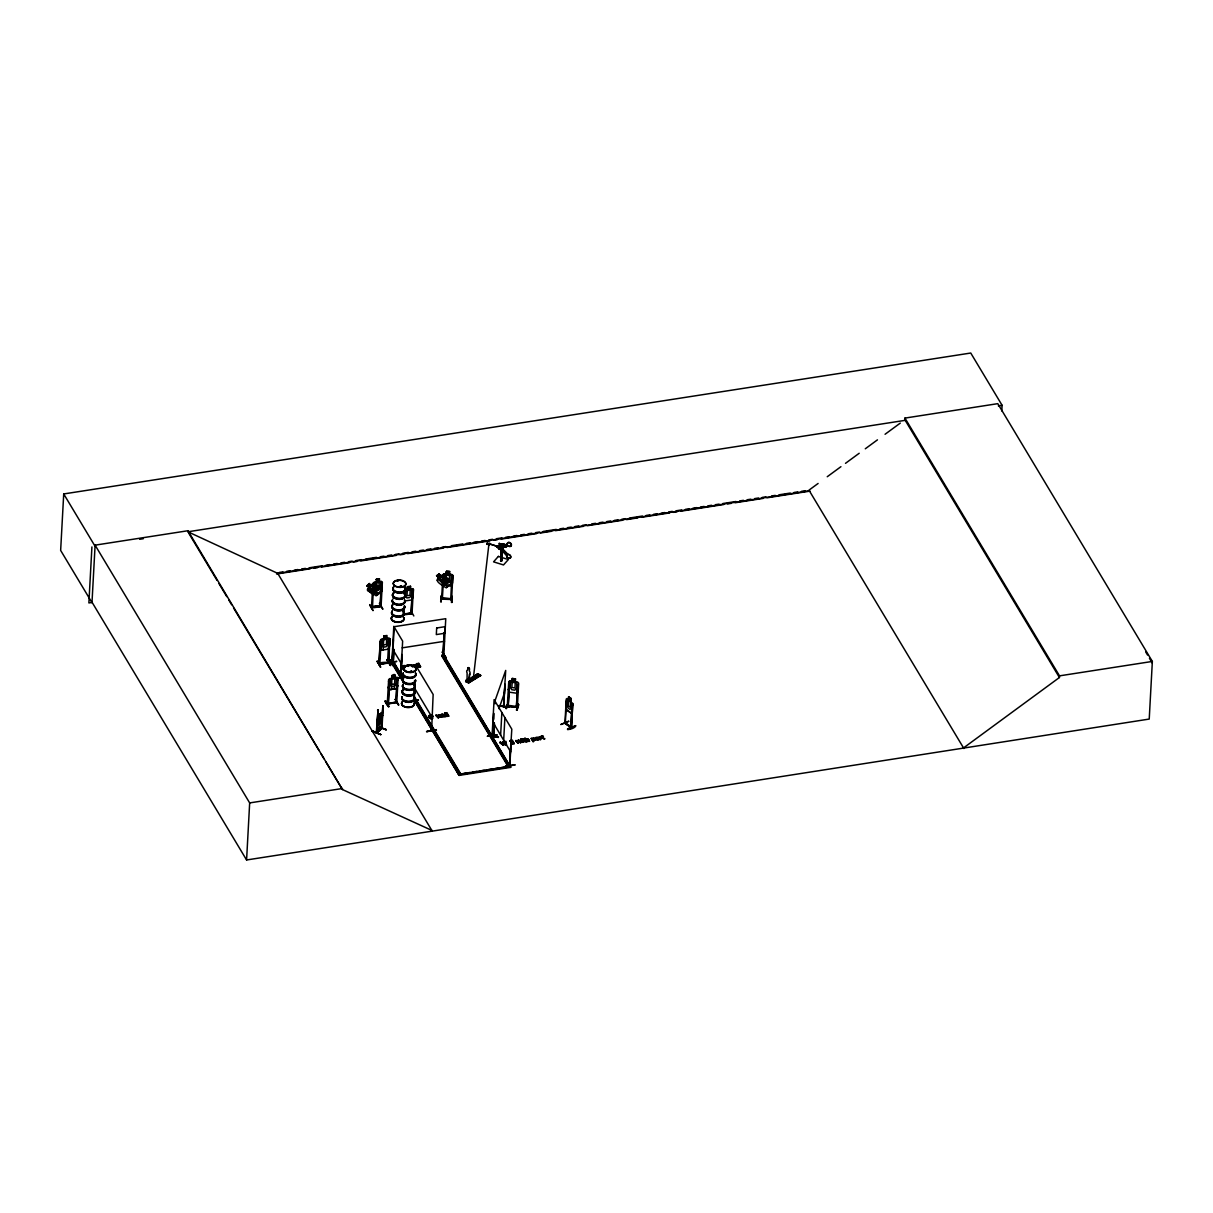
<?xml version="1.0" encoding="UTF-8"?>
<svg xmlns="http://www.w3.org/2000/svg" width="1213" height="1213" viewBox="0 0 1213 1213"><rect width="100%" height="100%" fill="white"/><g stroke="black" fill="none" stroke-linecap="round" stroke-linejoin="round"><path stroke-width="1.5" d="M500.757 548.564L506.155 546.199L498.968 549.155L499.271 543.394L502.789 545.062L501.788 560.906L500.833 561.058L501.151 548.564M468.779 681.297L469.628 674.17L468.885 681.236L467.066 680.387L467.111 672.942A2.274 1.456 58.8 0 1 467.627 670.167L467.869 667.847M501.576 547.412L506.124 546.79L499.877 544.849L499.908 543.591L499.953 547.184M496.966 547.245L499.225 547.942L496.966 547.245L497.148 545.805L499.422 546.517L499.407 548.049M499.225 547.942L499.422 546.517L497.148 545.805M1001.786 410.934L1002.09 405.294L970.749 353.028L63.713 493.949L60.65 550.414L91.991 602.679L95.099 545.153L187.954 530.733L342.46 789.557L432.04 830.496M91.915 546.942L88.883 602.937L92.143 602.421M809.329 490.765L277.701 573.355L187.894 531.779L187.954 530.733M277.337 572.748L432.268 831.132L246.588 859.972L249.666 802.915L95.099 545.153M369.738 605.044L372.967 610.473M380.245 587.941L374.529 583.605L372.907 583.62L371.436 607.91C369.813 606.182 379.017 608.153 380.776 606.212M373.013 583.635L372.512 591.065L373.377 593.733L380.837 592.596L373.346 593.673M372.376 606.985L372.482 607.789L373.528 584.984L372.649 585.121L373.528 584.984M376.288 579.359L376.273 582.27L374.635 583.438L374.362 588.623L375.833 590.61L378.79 590.155L380.503 587.683L380.776 582.498L379.244 581.815L379.472 578.874L376.288 579.359L379.472 578.874M380.73 734.562C354.257 723.342 398.395 742.159 372.088 730.726M379.426 603.558L382.702 609.108M382.838 609.032L379.517 603.119M381.367 583.999L380.169 606.636L381.261 583.802L382.247 583.862L381.261 583.802M377.228 661.176L380.609 667.165L377.198 661.191M371.663 607.91C385.582 606.591 382.717 604.195 371.527 607.106M380.185 641.707L381.17 641.753L380.185 641.707L378.85 664.299L388.494 662.768M389.98 638.751L388.585 663.011L378.972 664.497L380.427 640.176L381.488 639.024L388.918 637.947L389.98 638.751L389.585 646.211L388.342 649.152L380.852 650.244L380.063 647.697M380.579 640.267L380.852 650.244M379.927 664.133L379.972 663.314M376.318 732.713L378.016 709.772L377.137 732.546C374.847 730.878 379.275 733.122 381.564 728.225M379.881 664.421L381.049 641.571M379.866 664.39C375.575 661.176 399.577 662.434 379.896 663.572M378.016 709.772L376.546 732.94L382.004 728.331L383.141 705.754L381.488 721.417L378.82 725.829L378.32 719.188L379.366 714.669L381.14 713.138L379.26 714.639C380.927 716.049 375.681 722.16 378.001 718.49L382.717 715.382M383.687 638.751L383.808 635.915L387.008 635.491L386.75 638.372L388.296 639.054L388.008 644.239L386.295 646.711L383.338 647.166L381.883 645.195L382.156 640.009L383.793 638.826M383.202 649.956L383.808 635.915M381.049 713.108L380.927 716.064L381.761 716.231M382.838 705.632L381.064 728.679L381.549 727.967M383.141 705.754L381.534 728.725M386.947 659.629L390.768 665.497M387.144 662.92L396.818 661.373L387.129 663.375M388.751 640.343L389.737 640.388L388.751 640.343L387.538 663.132L388.448 661.964M389.616 640.191L388.433 663.026M388.266 702.843L387.144 703.843L396.545 702.282M394.922 677.885L396.454 678.552L396.181 683.738L394.468 686.224L391.526 686.694L390.07 684.739L390.343 679.538L391.981 678.355L388.63 679.735L387.265 704.04L395.741 701.887M379.229 727.224L386.174 729.438M388.296 703.919L389.449 681.297L388.463 681.236L389.343 681.1L388.357 703.282M390.434 660.251L393.346 665.967L390.01 660.372L393.891 665.421M388.918 706.239C384.642 704.571 383.642 694.503 388.812 706.648M403.58 682.783L392.026 663.511L393.376 640.024M393.952 649.546L393.315 663.086L392.299 663.238L394.195 626.696L445.762 618.691L443.837 655.263L442.988 655.369L444.14 632.549L445.126 632.61L444.14 632.549M391.875 678.279L391.996 675.444C397.591 671.805 392.769 679.78 397.045 677.385L398.137 678.249L396.742 702.585L396.772 701.736M391.374 689.484L392.087 675.52M393.831 649.349L393.164 663.132C391.693 662.45 393.239 663.647 393.255 662.025M401.609 676.066L393.952 662.51L392.072 662.814L403.626 682.07M394.331 688.999L395.044 675.05M397.151 680.068L395.969 702.706L397.045 679.871L398.031 679.932L397.045 679.871M403.747 607.395L403.398 615.188L403.868 607.577M398.622 705.071L395.18 699.173L398.622 704.692M404.49 669.273L403.914 667.802L404.49 669.273L400.715 668.318L402.761 665.876C402.519 667.893 405.521 667.954 403.717 667.484M391.92 662.904L393.785 626.348L402.64 641.131L400.684 677.461L401.746 654.595M402.079 654.55L401.018 677.415L401.139 676.52M400.715 668.318L402.125 665.982M402.352 666.923L403.034 668.06L402.352 666.923L401.321 668.333M403.686 667.954L402.761 665.876M403.216 668.378L400.745 667.847M407.477 586.834L407.325 589.624L405.688 590.792L405.4 595.977L406.871 597.948L409.827 597.493L411.541 595.022L411.814 589.836L410.282 589.154L410.51 586.213L407.341 586.698L407.189 589.488M404.626 667.15L403.823 665.573L405.112 666.619M403.823 669.379L403.247 667.908M404.323 667.393L403.884 668.272M405.097 667.089L404.581 665.452M410.388 589.048L410.54 586.273M410.934 610.761L413.83 615.961M411.177 613.126L412.162 613.763L410.964 613.733L412.284 591.14L413.284 591.186L412.284 591.14M412.405 591.322L411.131 613.96M413.36 589.533L412.041 613.566M404.384 601.026L411.874 599.935L413.072 596.932L413.481 589.473L412.405 588.669L405.021 589.821L404.065 590.989L405.097 589.958M412.117 665.224L412.496 667.029M415.346 667.18L416.499 666.786L415.923 665.452C409.236 665.876 419.88 663.496 416.62 667.135M413.603 665.922L413.406 665.073M414.194 687.741L414.588 680.478M414.209 693.669L414.907 680.978M414.255 699.067L414.74 690M416.484 664.072L417.166 663.496L418.97 667.029L416.484 664.072L418.97 667.029M416.756 667.377L416.468 666.362L415.604 666.771M418.091 663.814L418.758 663.253L420.577 666.771L418.091 663.814L420.577 666.771M418.318 667.135L416.514 663.602M419.925 666.877L418.121 663.344M436.392 730.287L426.567 731.606L436.255 729.665M431.373 716.701C435.694 719.9 427.613 719.218 428.644 715.913A1.547 0.864 3.1 0 1 429.159 715.534C431.858 713.744 431.601 718.612 431.798 716.095M431.585 729.908C429.599 730.969 432.025 728.012 431.601 730.787L433.147 694.488L415.437 664.936M432.783 716.549L431.98 714.957L433.253 716.474M440.683 601.739L441.138 596.023L441.168 601.36M441.198 601.83L441.092 596.083M438.181 717.808L435.922 715.291L438.181 717.808L438.727 715.412L441.244 717.323L438.697 715.882C436.619 712.835 442.396 719.734 440.274 714.609L441.244 717.323M441.471 598.843C444.762 599.283 439.682 596.887 442.336 599.161L443.685 576.357L442.154 576.888L442.912 579.769L438.803 579.314L442.942 580.602C442.245 585.758 446.733 584.651 443.958 580.693L448.294 581.194L443.973 579.875L442.745 576.493L443.685 576.357M438.166 714.942L438.257 717.247L436.589 715.185M436.392 730.378L436.24 729.589M507.186 764.994L441.699 655.793L443.624 654.793L510.673 767.374L459.121 775.395L415.134 702.054M446.445 571.308C454.648 572.703 443.67 568.806 446.293 574.083L444.019 573.885C436.089 578.965 434.087 580.148 443.276 586.091M446.566 571.353L446.399 574.189L442.881 574.932L441.623 599.146L451.645 599.51M444.261 632.746L443.003 655.096M440.637 716.883L440.274 714.609M510.673 767.374L443.579 655.505L443.837 654.171M443.822 715.048C435.846 712.486 453.404 715.988 442.396 716.762C449.614 714.169 437.408 718.869 444.079 714.836L444.231 715.609M449.796 571.459L449.523 574.386L451.16 575.417L450.872 580.602L449.083 582.725L445.944 582.528L444.398 580.193L444.565 574.977L452.04 583.468L446.217 587.714L443.215 586.167M445.671 657.37L442.275 651.851L445.732 657.401M451.843 576.857L452.767 576.918L451.843 576.857L450.705 599.707C453.465 597.615 448.643 600.026 451.509 599.48M444.655 713.456L445.323 712.88L447.127 716.413L444.655 713.456L447.127 716.413M444.928 716.762L443.139 715.882M451.964 596.326L451.979 602.497L452.009 596.705M452.828 575.462L451.57 599.753M446.248 713.214L446.93 712.638L448.734 716.17L446.248 713.214L448.734 716.17M446.49 716.519L444.671 712.986M448.082 716.261L446.278 712.744M458.469 774.319L510.021 766.298M459.121 775.395L414.209 699.734M467.505 680.523L467.096 679.523L465.868 680.266L466.004 681.585L478.453 674.292M467.308 679.629L466.035 681.16L468.203 682.297L469.674 680.872L468.582 682.934L480.697 675.58L477.937 673.715L466.141 681.691M466.717 681.524L466.914 679.811M468.051 680.159L467.157 680.645L467.096 679.523M467.611 681.873L467.702 680.341M469.537 674.216A2.274 1.456 58.8 0 0 469.34 671.077L469.522 668.727M469.628 681.858L469.476 680.766M473.57 676.369L476.133 677.9L473.57 676.369L488.869 544.485C490.34 540.119 489.718 547.23 488.869 544.485M498.391 737.368L488.43 735.624M498.422 556.449L508.368 559.542L503.516 564.94L493.555 561.846L498.422 556.327M499.756 546.472L499.908 543.591M500.833 561.058L501.485 549.11M501.788 560.906L502.106 548.412M502.789 545.062L502 547.821A1.986 1.501 42 0 1 499.801 548.883M492.463 735.882L493.691 713.289L493.706 719.233M492.493 735.821L492.842 735.533M492.812 736.427L493.509 722.857M503.228 544.576L501.181 543.94L503.911 543.818L503.122 546.578L499.604 549.353M494.04 722.812L493.282 736.397L493.949 735.139M495.071 703.783L495.268 700.022L505.7 670.425L503.486 707.179M503.804 545.82L503.911 543.818M494.388 722.872L493.888 735.851M494.449 724.176L493.858 735.957M497.087 735.078L487.262 736.306L496.921 734.729M499.786 742.265L503.577 745.343L499.756 742.735L500.484 742.159L502.94 744.903L500.484 742.159M500.635 735.139L501.864 712.547M503.547 707.3L504.957 684.162L503.698 706.754M506.412 744.433L505.624 745.025L503.228 741.734L502.516 742.311L506.412 744.433L505.942 741.31M503.228 741.734L505.624 745.025M503.683 740.218L504.896 717.626M508.247 703.131L506.397 708.21M508.444 705.329L507.307 706.042L508.763 681.751L509.869 680.902L517.557 681.979L518.664 683.131L517.345 707.406M507.474 705.769L507.398 704.98M509.581 683.359L508.171 706.193L509.581 683.359L508.687 683.237M508.975 706.952L498.922 705.845M510.097 740.976L510.764 740.415L512.568 743.948L510.097 740.976L512.568 743.948M509.475 765.054L511.098 742.341L509.885 764.918M509.551 764.978L511.81 729.165L494.1 699.613L492.069 736.003L492.842 735.836M509.96 764.978L509.885 764.038M511.704 740.734L512.371 740.157L514.176 743.69L511.704 740.734L514.176 743.69M511.931 744.039L510.127 740.506M513.539 743.796L511.719 740.264M517.557 684.678L516.42 707.346L517.557 684.678L518.451 684.814M516.45 710.105L518.345 704.071L516.586 710.06M517.936 743.114L515.661 740.597L517.936 743.114L518.558 742.538L515.661 740.597M514.873 764.736L505.23 766.267L515.07 765.039M518.527 743.008L518.467 740.703L521.014 742.159L520.392 742.72L518.451 740.157L518.012 742.553L516.344 740.491M517.921 740.248L520.377 742.189L520.665 739.809L520.999 742.629M518.451 740.157L520.392 742.72M521.499 738.869C520.18 740.415 522.09 737.671 523.197 742.295L521.256 739.733L523.197 742.295M520.968 739.839L520.756 738.975M522.545 742.386L521.256 739.733M526.017 741.37C524.698 741.643 522.712 742.311 523.152 738.747C523.137 740.855 526.397 738.702 523.531 739.369M523.5 739.839L523.152 738.747M524.713 739.187L523.698 740.142M524.653 738.717L525.32 738.156C525.426 740.825 529.095 737.61 529.505 741.31L528.853 741.416C528.838 738.853 524.38 739.278 527.124 741.674L524.653 738.717L525.957 739.733M526.002 741.84L525.82 741.037M526.154 740.036L527.716 739.248L528.853 741.416M526.487 741.78L524.683 738.247M527.124 741.674L526.169 739.566M529.505 741.31L528.186 738.944L525.987 739.263M531.279 738.641L534.781 738.262L535.282 739.915L534.22 740.627L533.204 740.142L535.206 739.642L534.524 738.565L531.279 738.641L533.083 741.643L533.204 740.142M532.249 739.081C535.797 737.17 533.887 743.417 532.28 738.611C535.327 736.594 534.63 742.583 532.28 738.611M533.083 741.643L531.309 738.171M544.682 738.929C544.94 741.022 540.892 733.926 540.301 739.627C535.721 736.7 543.469 736.837 539.846 737.201M539.815 737.671L539.649 736.867M540.937 739.536L540.028 737.504M540.301 739.627L538.997 736.973M541.013 737.14L541.847 735.836C541.817 737.944 545.092 735.791 542.226 736.473M541.574 736.564L541.21 737.519L541.134 736.64M541.544 737.034L541.195 735.942M542.196 736.943L541.847 735.836M542.378 737.246L543.409 736.291M561.134 724.388L568.563 721.204M566.456 700.553L565.334 723.175L571.763 727.694L564.879 723.297M565.501 723.676C567.563 723.13 563.59 721.583 565.667 722.903M570.686 701.053L570.838 698.279L568.594 696.793L567.093 705.071L568.048 708.058L570.065 709.469L571.262 708.013L570.671 698.354M575.538 725.617C575.584 729.817 557.252 731.606 575.584 725.692M571.672 727.648L570.792 727.406L572.02 704.783L572.9 705.087L572.02 704.783M572.293 704.677L570.792 727.466M572.779 703.555L571.459 727.845L572.779 703.555L567.047 698.506L566.228 699.052L564.94 723.342L571.247 727.785M432.268 831.132L1149.227 719.066L1152.35 661.434L997.783 403.656L904.943 418.091L904.853 419.728L1059.419 677.506L963.531 747.921M1059.419 677.506L1059.51 675.853L904.943 418.091M429.963 717.96L432.01 717.914L430.054 717.687M441.138 601.709L441.653 595.644M444.019 573.946L451.812 574.431L452.828 575.523M449.644 574.295L452.949 575.493L452.54 582.953L451.236 585.636L443.367 585.151L442.487 582.255L443.473 585L451.175 585.485L452.434 582.862M450.766 598.6L442.396 598.085M451.403 602.467L451.918 596.296M436.544 575.796L439.03 573.916L441.289 576.099L443.276 575.978L447.491 579.935L448.067 582.543L445.762 584.226L442.715 583.438L438.484 579.48L438.97 577.858L436.559 575.735L438.818 577.858M439.03 573.976L441.274 576.236L442.927 575.023M397.53 580.618L398.304 580.815M400.836 586.758L400.881 585.985M400.972 586.546L400.123 586.304M401.442 586.758L401.412 585.834L401.291 586.789M407.583 666.331L408.175 665.725M408.144 665.998L408.463 666.392M410.419 671.411L410.889 671.638M411.283 671.305L410.358 671.486L411.055 671.941M412.026 671.911L411.45 671.032M411.359 671.987L411.844 671.183M497.103 546.259L489.476 543.864L497.178 546.381M488.46 735.245L498.498 736.716M498.376 737.428L488.414 735.715M539.179 738.672L539.042 739.096A1.607 0.895 3.1 0 1 538.345 739.521C534.599 735.503 539.497 742.963 535.509 738.247A1.622 0.91 3.1 0 1 536.222 737.822C541.301 737.671 534.827 740.734 536.95 737.701M466.99 680.205L467.369 680.114M467.369 680.584L468.006 680.008M381.549 726.132L377.273 729.68L381.549 726.132L382.307 722.842M369.222 587.441L368.752 589.139L372.755 592.171L375.651 592.323L377.85 590.185L377.319 587.729L373.316 584.681L371.421 585.288L369.283 583.529L366.917 585.834L369.101 587.517M393.361 662.253L392.178 662.207L393.361 662.465M444.003 655.202L442.912 655.141M444.049 654.353L442.866 654.338L443.791 654.156M410.964 613.733L412.086 612.747L403.489 614.081M509.854 680.963L508.854 681.858M508.338 689.257L509.217 692.168L516.95 693.26L518.254 690.591L516.874 693.154M512.113 681.221L510.506 682.085L510.218 687.271L511.75 689.727L514.828 690.167L516.602 688.165L516.874 682.98L515.282 681.827L515.57 678.901L512.25 678.507L512.098 681.281L512.265 678.446L515.434 679.037M505.851 708.559L508.277 702.661L506.397 708.695M508.338 705.314L507.61 704.98M508.505 705.375L517.39 706.588M516.253 706.663C520.984 706.391 508.869 707.755 507.459 705.83M518.861 704.601L517.011 710.181L518.436 704.495M506.822 555.22L500.332 548.61L506.625 555.584A2.274 1.713 42 0 0 508.687 558.344A2.274 1.713 42 0 0 510.643 556.57A2.274 1.713 42 0 0 507.898 554.432L501.287 547.745L507.792 554.356M498.952 708.68L504.472 693.017M566.335 709.741L565.91 706.466L566.335 709.741L571.399 713.305L572.293 711.061M388.372 687.21L389.176 689.742L396.499 688.65L397.697 685.648M396.499 688.65L397.743 685.709M380.837 592.596C383.824 590.473 381.018 579.329 382.368 582.255L381.079 606.485M432.101 717.687L430.585 718.551L429.796 716.928L432.768 717.96L430.251 718.384L430.266 716.974M377.137 661.57L380.548 667.059M390.465 659.933L393.891 665.892M384.976 701.235L388.372 706.739M369.692 604.62L373.028 610.594M397.273 580.906L397.591 581.057M400.851 586.47L401.791 586.273M401.639 586.622L400.351 586.061M474.92 677.627L473.813 677.036M380.655 734.562L372.042 731.121M388.66 662.131L387.811 662.298M387.281 703.009L388.039 702.858M396.787 701.766L395.756 701.66L396.833 701.478M403.565 614.324L410.995 613.141M412.193 612.944L411.192 612.853M371.557 606.834L380.821 605.393L380.912 606.257M402.382 666.437L401.336 667.863L403.065 667.59M376.318 731.864L381.398 728.209M500.757 544.425L500.059 545.198L502.106 545.82M499.483 546.638L500.62 546.972M499.316 547.488L498.422 547.033M500.408 546.745L501.257 548.155L500.408 546.745L507.368 543.955A2.274 1.713 42 0 1 509.657 542.545A2.274 1.713 42 0 1 511.355 545.456A2.274 1.713 42 0 1 508.49 545.85L501.378 548.018M507.413 544.212L507.246 544.091A2.274 1.713 42 0 1 509.521 542.681A2.274 1.713 42 0 1 511.234 545.592A2.274 1.713 42 0 1 508.353 545.986L501.257 548.155M397.076 677.445L389.722 678.643L388.63 679.735M376.136 582.134L373.983 582.467L371.421 585.166M374.059 582.619L367.494 589.093L367.509 590.413L376.121 595.689C385.34 590.761 380.655 587.213 374.574 583.498M430.873 717.126L430.266 716.11L429.781 717.004M366.963 585.894L369.283 583.529M367.6 589.109L369.252 587.501L367.069 585.803M376.106 595.583L381.488 590.231M492.16 735.169L492.508 735.882M500.211 548.746L501.287 547.745M539.997 737.974L541.21 737.519M378.32 709.878L377.531 710.181M380.837 716.034L382.656 715.473M381.094 728.103L376.758 732.03M386.159 729.908L379.502 726.921M474.996 677.415L473.616 677.461M818.108 483.456L808.965 490.158L963.895 748.527M827.236 476.739L840.927 466.687M845.491 463.336L859.198 453.268M865.278 448.795L877.454 439.849M885.065 434.269L900.289 423.094M436.71 575.796L439.015 574.113M438.97 577.919L437.256 580.451M446.202 587.608L451.903 583.377L450.539 580.724M444.625 715.746L443.17 715.412M377.379 589.23L378.122 588.805L374.013 588.396L373.043 585.06L373.013 588.517L369.101 588.912L373.028 589.336C372.421 594.582 376.591 592.566 373.998 589.2L377.364 589.473M414.042 666.513L415.892 665.922L413.997 666.634M469.446 669.03L468.643 667.65M480.666 675.58L477.937 673.912L465.656 681.418L467.884 682.434M465.944 681.57L478.438 674.17L466.444 681.827M480.03 675.11L467.687 682.479L480.515 675.247L468.536 682.934M468.021 682.646L480.515 675.065M451.539 598.904L441.456 598.252M385.385 701.129L388.888 706.709M570.838 698.279L568.594 696.793M571.399 713.305L566.395 709.681M565.652 723.145L571.338 726.936M567.684 729.483L575.614 726.087L567.745 729.392M517.193 707.422L507.489 706.057M501.833 547.973L506.155 546.199L504.062 545.547L502 547.821A1.986 1.501 42 0 0 499.65 545.714A1.986 1.501 42 0 0 499.013 548.215M413.375 665.543L415.983 665.331L417.408 667.271M468.021 667.605L468.961 667.741M544.713 738.459L542.924 738.505L541.756 736.882M507.656 554.493L507.898 554.432A2.274 1.713 42 0 1 510.764 556.433A2.274 1.713 42 0 1 508.808 558.192A2.274 1.713 42 0 1 506.746 555.448M416.104 665.755L414.603 666.362L416.074 666.225M525.805 741.507L524.228 741.416L523.076 739.778M391.92 679.295L394.877 678.81M391.647 684.481L394.589 683.996M396.393 688.499L389.085 689.848L388.221 687.18M446.141 657.704L442.351 652.23M395.938 701.599L396.787 702.312M387.478 704.025L396.803 702.509M413.603 700.705L418.455 699.931L415.028 700.614M426.597 731.575L436.24 730.029M509.9 764.645L509.93 764.706M404.111 676.475L396.029 678.203L402.564 677.324M402.549 677.263L396.12 678.34M139.616 539.285L143.331 538.708M187.894 531.779L905.216 420.335M998.36 405.87L1002.09 405.294M279.217 572.46L282.963 571.884M286.708 571.293L290.453 570.716M294.183 570.14L297.928 569.549M301.673 568.973L305.418 568.397M309.163 567.805L322.264 565.774M326.009 565.197L329.754 564.606M333.499 564.03L337.244 563.454M340.989 562.862L344.735 562.286M348.48 561.695L352.225 561.119M355.97 560.542L361.58 559.663M365.325 559.087L376.561 557.343M380.306 556.752L384.036 556.176M387.781 555.599L391.526 555.008M395.271 554.432L399.016 553.856M402.761 553.264L408.372 552.4M412.117 551.809L415.862 551.233M419.607 550.657L423.352 550.065M427.097 549.489L430.842 548.898M434.588 548.321L438.333 547.745M442.078 547.154L445.823 546.578M451.433 545.698L462.669 543.955M466.414 543.379L470.159 542.802M473.889 542.211L477.634 541.635M481.379 541.059L485.124 540.467M488.869 539.891L492.614 539.3M496.36 538.724L501.97 537.859M505.715 537.268L509.46 536.692M513.205 536.101L516.95 535.524M520.695 534.948L524.441 534.357M528.186 533.781L531.931 533.204M535.676 532.613L539.406 532.037M543.151 531.461L556.267 529.414M560.012 528.838L563.742 528.261M567.487 527.67L571.232 527.094M574.977 526.518L578.722 525.926M582.467 525.35L586.213 524.759M591.823 523.895L595.568 523.319M599.313 522.727L603.058 522.151M606.803 521.56L610.548 520.984M614.294 520.407L618.039 519.816M621.784 519.24L625.529 518.664M629.259 518.072L642.374 516.041M646.12 515.464L649.85 514.873M653.595 514.297L657.34 513.721M661.085 513.129L664.83 512.553M668.575 511.962L672.32 511.386M676.066 510.809L681.676 509.93M685.421 509.354L689.166 508.763M692.911 508.186L696.656 507.61M700.401 507.019L704.147 506.443M707.892 505.866L711.637 505.275M715.382 504.699L719.112 504.123M722.857 503.531L735.973 501.5M739.703 500.924L743.448 500.332M747.193 499.756L750.938 499.165M754.683 498.588L758.428 498.012M762.173 497.421L765.919 496.845M771.529 495.965L775.274 495.389M779.019 494.813L790.254 493.069M793.999 492.478L797.745 491.902M801.49 491.326L805.235 490.734M276.549 574.007L310.24 568.776M313.985 568.184L317.73 567.608M321.475 567.032L349.541 562.665M353.286 562.089L357.031 561.498M360.777 560.922L396.333 555.387M400.078 554.811L403.823 554.235M407.568 553.644L443.124 548.124M446.869 547.548L489.931 540.846M493.661 540.27L497.406 539.694M501.151 539.103L536.722 533.584M540.452 533.007L551.688 531.264M555.433 530.672L583.514 526.321M587.259 525.729L622.815 520.21M626.56 519.619L637.795 517.875M641.525 517.299L669.606 512.932M673.351 512.356L677.097 511.78M680.842 511.189L723.888 504.502M727.633 503.926L731.378 503.334M735.123 502.758L763.189 498.391M766.934 497.815L809.981 491.129M500.499 560.512L501.454 560.361M403.444 614.9L412.056 613.778M383.748 639.751L386.704 639.296L386.416 644.482L383.46 644.952M402.185 647.848L444.534 641.283M392.026 663.511L393.907 663.223M441.699 655.793L443.579 655.505M403.793 666.043L404.551 665.922M413.633 665.452L415.877 665.391M438.803 717.247L435.922 715.291M445.596 716.186L444.807 716.049M505.26 741.886L506.397 744.903M520.741 739.46L521.726 739.248M1059.51 675.853L1152.35 661.434M249.666 802.915L342.521 788.495M463.988 773.454L469.522 772.59M473.191 772.029L476.876 771.453M480.56 770.877L484.245 770.3M487.929 769.739L491.614 769.163M495.298 768.587L508.186 766.586M459.151 774.682L510.703 766.677M506.155 546.199L501.075 545.941M401.063 585.773L400.517 586.546M392.39 663.223L392.345 662.419M498.937 705.526L508.99 706.952M498.907 705.996L508.975 707.285M431.343 717.171L432.071 718.157M568.852 721.341L560.785 724.555M429.766 717.399L428.629 716.383A1.547 0.864 3.1 0 1 429.144 716.004L431.707 716.352M386.962 660.008L390.389 665.543M395.286 699.552L398.531 705.162M372.346 606.743L372.421 607.758M379.275 727.072L386.204 729.786M537.996 737.853L539.103 738.899M466.808 679.871L467.657 679.917M412.45 588.73L413.406 589.594M367.584 590.291L373.331 594.688M438.712 714.851L440.653 716.413M401.7 586.455L400.608 586.334M403.823 665.573L404.657 666.68M386.886 659.629L390.343 665.194M533.174 740.612L533.735 741.537M492.872 722.205L510.597 751.757M441.744 655.096L508.186 765.888M445.565 716.656L444.352 714.821L441.562 714.472M444.079 714.836L441.759 715.306M392.557 648.94L401.412 663.708M414.209 687.528L431.934 717.08M393.952 662.51L403.58 678.567M414.164 696.232L460.379 773.318M414.133 696.944L460.349 774.015M188.864 533.402L217.051 580.421M219.007 583.665L226.77 596.629M228.726 599.874L231.638 604.741M233.578 607.986L319.125 750.65M321.066 753.895L323.992 758.747M325.933 761.991L342.46 789.557M63.713 493.949L95.054 546.214M92.021 602.209L246.588 859.972M379.351 581.709L381.413 581.391L373.983 582.467M1145.663 651.851L1147.559 655.05M1149.439 658.265L1152.259 663.071M499.271 543.394L499.877 544.849M508.474 689.211L509.324 692.032M520.028 739.915L520.407 741.719M376.94 727.315L377.379 729.71M505.275 741.416L505.7 744.494L503.152 742.28L503.577 745.343M502.531 741.84L502.94 744.903M438.697 715.882L438.788 717.717M536.753 737.731A1.622 0.91 3.1 0 1 537.814 737.883M404.187 594.021A6.383 3.563 3.1 0 1 399.335 599.404A6.383 3.563 3.1 0 1 393.164 594.052M404.278 593.642A6.474 3.624 3.1 0 1 402.974 598.434A6.474 3.624 3.1 0 1 394.255 597.812A6.474 3.624 3.1 0 1 394.043 592.899M404.657 600.162A6.399 3.578 3.1 0 1 399.047 604.696A6.399 3.578 3.1 0 1 392.345 600.192M404.626 599.768A6.338 3.548 3.1 0 1 399.077 604.256A6.338 3.548 3.1 0 1 392.406 599.783M392.936 598.919A6.338 3.548 3.1 0 1 393.846 598.191M404.611 587.41A6.474 3.624 3.1 0 1 399.699 592.869A6.474 3.624 3.1 0 1 393.452 587.426M404.232 592.99A6.368 3.563 3.1 0 1 399.395 598.358A6.368 3.563 3.1 0 1 393.239 593.005M404.505 587.805A6.368 3.563 3.1 0 1 399.668 593.172A6.368 3.563 3.1 0 1 393.512 587.82M404.293 593.324A6.474 3.624 3.1 0 1 403.004 598.115A6.474 3.624 3.1 0 1 394.286 597.493A6.474 3.624 3.1 0 1 394.058 592.581M404.626 587.092A6.474 3.624 3.1 0 1 399.714 592.551A6.474 3.624 3.1 0 1 393.467 587.107M404.581 586.758A6.383 3.563 3.1 0 1 399.729 592.126A6.383 3.563 3.1 0 1 393.558 586.774M403.216 611.792A6.383 3.563 3.1 0 1 398.38 617.174A6.383 3.563 3.1 0 1 392.208 611.807M403.307 611.413A6.474 3.624 3.1 0 1 398.395 616.856A6.474 3.624 3.1 0 1 392.148 611.428M403.686 617.872A6.399 3.578 3.1 0 1 396.424 622.284A6.399 3.578 3.1 0 1 392.83 616.28M403.656 617.523A6.338 3.548 3.1 0 1 397.273 621.981A6.338 3.548 3.1 0 1 391.981 616.689M404.581 600.693A6.338 3.548 3.1 0 1 399.016 605.181A6.338 3.548 3.1 0 1 392.36 600.708M402.959 616.795A6.399 3.578 3.1 0 1 401.685 621.526A6.399 3.578 3.1 0 1 393.073 620.904A6.399 3.578 3.1 0 1 392.845 616.068M404.642 600.374A6.399 3.578 3.1 0 1 399.047 604.893A6.399 3.578 3.1 0 1 392.33 600.39M404.399 606.045A6.474 3.624 3.1 0 1 397.894 610.594A6.474 3.624 3.1 0 1 392.481 605.196M403.262 610.746A6.368 3.563 3.1 0 1 398.425 616.113A6.368 3.563 3.1 0 1 392.269 610.776M404.611 607.349A6.368 3.563 3.1 0 1 397.06 610.806A6.368 3.563 3.1 0 1 392.557 605.575M403.338 611.079A6.474 3.624 3.1 0 1 398.425 616.538A6.474 3.624 3.1 0 1 392.163 611.109M404.414 605.727A6.474 3.624 3.1 0 1 397.909 610.275A6.474 3.624 3.1 0 1 392.496 604.878M404.687 606.303A6.383 3.563 3.1 0 1 397.106 609.775A6.383 3.563 3.1 0 1 392.603 604.529M415.483 681.009A6.383 3.563 3.1 0 1 407.902 684.481A6.383 3.563 3.1 0 1 403.398 679.235M415.589 680.645A6.474 3.624 3.1 0 1 407.902 684.162A6.474 3.624 3.1 0 1 403.338 678.855M414.133 684.435A6.399 3.578 3.1 0 1 409.281 689.818A6.399 3.578 3.1 0 1 403.095 684.45M414.118 684.102A6.338 3.548 3.1 0 1 409.297 689.439A6.338 3.548 3.1 0 1 403.171 684.117M415.589 673.473A6.474 3.624 3.1 0 1 409.918 678.052A6.474 3.624 3.1 0 1 403.141 673.488M415.528 679.962A6.368 3.563 3.1 0 1 407.962 683.435A6.368 3.563 3.1 0 1 403.459 678.188M415.483 673.852A6.368 3.563 3.1 0 1 409.903 678.355A6.368 3.563 3.1 0 1 403.216 673.867M415.604 680.326A6.474 3.624 3.1 0 1 407.917 683.844A6.474 3.624 3.1 0 1 403.353 678.522M415.604 673.154A6.474 3.624 3.1 0 1 409.949 677.733A6.474 3.624 3.1 0 1 403.156 673.17M415.543 672.806A6.383 3.563 3.1 0 1 409.949 677.324A6.383 3.563 3.1 0 1 403.262 672.821M414.194 697.839A6.383 3.563 3.1 0 1 408.599 702.357A6.383 3.563 3.1 0 1 401.897 697.869M414.285 697.475A6.474 3.624 3.1 0 1 407.78 702.024A6.474 3.624 3.1 0 1 402.367 696.611M402.155 702.009A6.399 3.578 3.1 0 0 407.492 707.346A6.399 3.578 3.1 0 0 413.921 702.858A6.338 3.548 3.1 0 1 407.507 707.179A6.338 3.548 3.1 0 1 402.2 701.872M414.058 685.027A6.338 3.548 3.1 0 1 409.251 690.364A6.338 3.548 3.1 0 1 403.11 685.042M414.255 703.995A6.399 3.578 3.1 0 1 406.658 707.467A6.399 3.578 3.1 0 1 402.14 702.221M414.118 684.693A6.399 3.578 3.1 0 1 409.266 690.076A6.399 3.578 3.1 0 1 403.08 684.708M413.876 690.364A6.474 3.624 3.1 0 1 412.587 695.155A6.474 3.624 3.1 0 1 403.868 694.533A6.474 3.624 3.1 0 1 403.641 689.621M414.24 696.808A6.368 3.563 3.1 0 1 408.66 701.311A6.368 3.563 3.1 0 1 401.973 696.823M414.512 691.607A6.368 3.563 3.1 0 1 407.28 696.004A6.368 3.563 3.1 0 1 403.702 690.03M414.315 697.141A6.474 3.624 3.1 0 1 408.645 701.736A6.474 3.624 3.1 0 1 401.852 697.172M413.891 690.045A6.474 3.624 3.1 0 1 412.602 694.837A6.474 3.624 3.1 0 1 403.884 694.215A6.474 3.624 3.1 0 1 403.656 689.302M414.588 690.561A6.383 3.563 3.1 0 1 407.325 694.958A6.383 3.563 3.1 0 1 403.747 688.984M376.227 583.195L375.954 588.381L378.911 587.926L379.199 582.74L376.227 583.195M376.94 579.875L376.879 580.8L378.79 580.511L378.835 579.587L376.94 579.875M379.214 718.414L378.941 723.6L380.594 722.175L380.882 716.989L379.214 718.414M379.684 714.927L379.639 715.852L380.761 714.002L379.684 714.927M384.445 636.431L384.4 637.356L386.295 637.068L386.356 636.143L384.445 636.431M392.633 675.959L392.572 676.884L394.468 676.581L394.528 675.656L392.633 675.959M407.265 590.549L406.992 595.735L409.949 595.265L410.237 590.079L407.265 590.549M407.977 587.213L407.932 588.153L409.827 587.85L409.873 586.925L407.977 587.213M436.68 627.985L436.316 634.581L444.913 633.247L445.262 626.651L436.68 627.985M446.354 575.114L446.066 580.299L449.204 580.496L449.477 575.311L446.354 575.114M447.081 571.899L447.036 572.839L449.053 572.961L449.098 572.036L447.081 571.899M472.342 677.112L474.889 678.658L472.342 677.112M474.662 675.702L477.225 677.248L474.662 675.702M475.89 674.959L478.453 676.505L475.89 674.959M476.709 674.458L479.271 676.005L476.709 674.458M512.159 682.312L511.871 687.498L514.949 687.938L515.237 682.752L512.159 682.312M512.872 679.159L512.826 680.084L514.812 680.357L514.858 679.432L512.872 679.159M568.457 700.644L568.169 705.83L570.186 707.255L570.474 702.069L568.457 700.644M568.988 697.657L570.231 699.492L568.988 697.657M486.822 543.849C487.596 546.669 488.354 539.451 486.822 543.849M539.148 739.157L539.027 739.566A1.607 0.895 3.1 0 1 538.314 739.991L535.949 739.627L535.539 737.777A1.622 0.91 3.1 0 1 536.237 737.352L536.98 737.231A1.592 0.895 3.1 0 1 538.026 737.383L539.148 739.157M431.146 716.322L429.281 716.049L431.146 716.322M499.225 547.73L500.651 548.61L499.225 547.73M369.237 584.317L367.827 585.697L368.54 586.243L369.95 584.863L369.237 584.317M372.133 585.834L369.935 587.987L373.938 591.019L376.136 588.881L372.133 585.834M438.985 574.704L437.499 575.796L438.257 576.493L439.743 575.417L438.985 574.704M442.032 576.888L439.728 578.571L443.943 582.528L446.263 580.845L442.032 576.888M498.285 547.685A1.986 1.501 42 0 0 501.227 549.337A1.986 1.501 42 0 0 500.56 546.32A1.986 1.501 42 0 0 498.285 547.685M395.362 586.091A6.399 3.578 3.1 0 0 405.824 584.469A6.399 3.578 3.1 0 0 397.485 580.087A6.399 3.578 3.1 0 0 395.362 586.091M395.377 586.379A6.338 3.548 3.1 0 0 405.764 584.772A6.338 3.548 3.1 0 0 397.485 580.421A6.338 3.548 3.1 0 0 395.377 586.379M405.612 671.047A6.383 3.563 3.1 0 0 416.059 669.424A6.383 3.563 3.1 0 0 407.72 665.058A6.383 3.563 3.1 0 0 405.612 671.047M405.597 671.274A6.399 3.578 3.1 0 0 416.059 669.637A6.399 3.578 3.1 0 0 407.704 665.27A6.399 3.578 3.1 0 0 405.597 671.274M405.612 671.562A6.338 3.548 3.1 0 0 415.983 669.955A6.338 3.548 3.1 0 0 407.704 665.619A6.338 3.548 3.1 0 0 405.612 671.562"/></g></svg>
